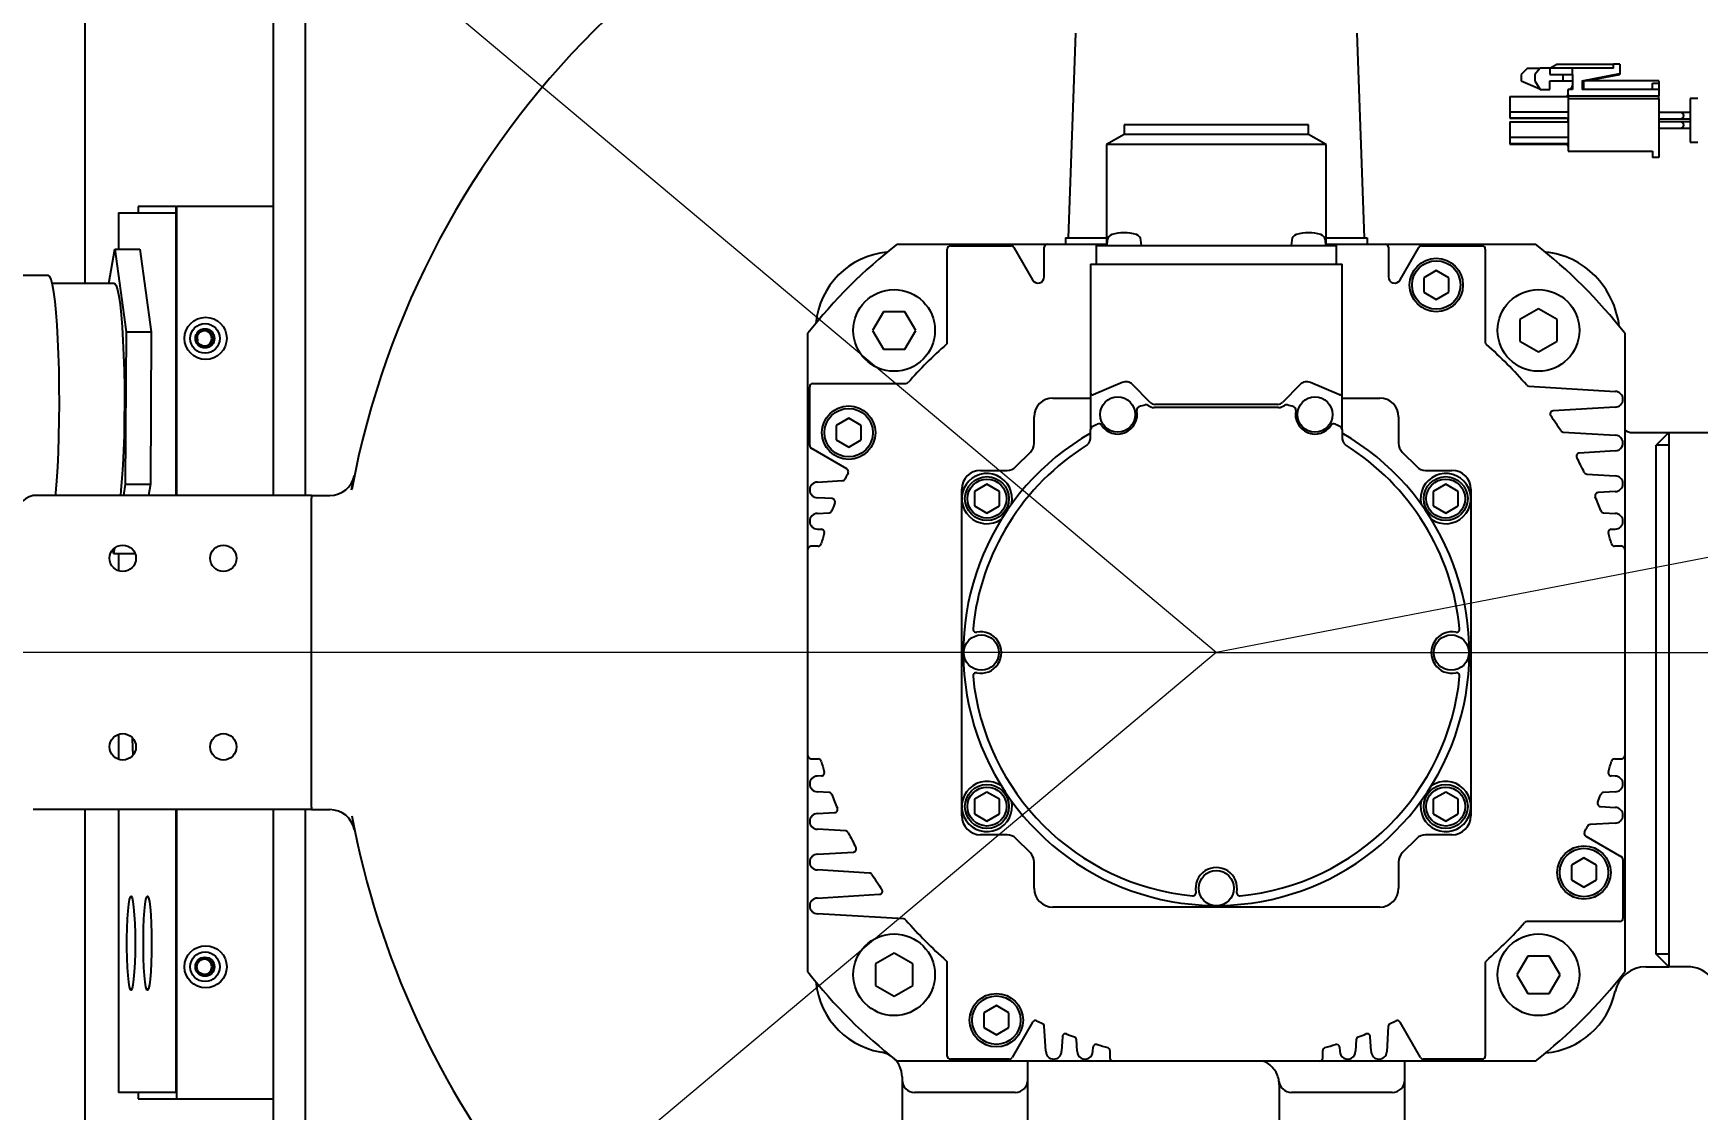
# Model space of a CAD drawing. Header units: millimetres. Extents: x 0 to 420, y 0 to 297.
# Drawn here: x 71.45 to 97.93, y 61.29 to 78.42 of the extents above; entities that cross this region are included whole.
import ezdxf

# ---------------------------------------------------------------- set-up
doc = ezdxf.new("R2010")
doc.units = ezdxf.units.MM
doc.linetypes.add('PHANTOM', pattern=[12.7, 6.35, -1.27, 1.27, -1.27, 1.27, -1.27])
doc.layers.get('0').update_dxf_attribs({"lineweight": 18})
for name, color, linetype, lineweight in [('双点划线层', 7, 'PHANTOM', 18), ('标注层', 7, 'Continuous', 15), ('细实线层', 7, 'Continuous', 18)]:
    doc.layers.add(name, color=color, linetype=linetype, lineweight=lineweight)
doc.styles.add('SLDTEXTSTYLE6', font='', dxfattribs={"width": 0.7})
doc.styles.get('SLDTEXTSTYLE6').set_extended_font_data('宋体')
doc.dimstyles.new('SLDDIMSTYLE0', dxfattribs={"dimtxt": 3, "dimasz": 3, "dimexe": 0, "dimexo": 0.0625, "dimgap": 0.75, "dimtad": 1, "dimdec": 4, "dimlfac": 10, "dimzin": 12, "dimdsep": 46, "dimtxsty": 'SLDTEXTSTYLE6', "dimcen": 0.09, "dimdle": 6, "dimazin": 3, "dimtfac": 1, "dimtdec": 3, "dimtofl": 0, "dimtmove": 0, "dimatfit": 3, "dimfxl": 1, "dimfrac": 2, "dimtolj": 1, "dimarcsym": 0})
doc.dimstyles.new('SLDDIMSTYLE8', dxfattribs={"dimtxt": 3, "dimasz": 3, "dimexe": 0, "dimexo": 0.0625, "dimgap": 0.75, "dimtad": 1, "dimdec": 1, "dimlfac": 10, "dimrnd": 1e-09, "dimzin": 12, "dimdsep": 46, "dimtxsty": 'SLDTEXTSTYLE6', "dimcen": 0, "dimdle": 6, "dimadec": 0, "dimazin": 3, "dimtfac": 1, "dimtdec": 3, "dimtofl": 0, "dimtmove": 0, "dimatfit": 3, "dimfxl": 1, "dimfrac": 2, "dimtolj": 1, "dimarcsym": 0})

# ---------------------------------------------------------------- blocks, each defined once
blk = doc.blocks.new('*X27')
at = {"layer": '标注层', "transparency": 16777216}
blk.add_hatch(color=256, dxfattribs=at).paths.add_polyline_path([(233.011, 96.215), (229.978, 96.097), (230.154, 95.191)], flags=0)
blk.add_line((233.011, 96.215), (90.275, 68.561), dxfattribs=at)
at = {"layer": '标注层', "transparency": 16777216, "insert": (154.888, 85.018), "char_height": 3, "width": 21.26774, "attachment_point": 1, "rotation": 10.9646, "style": 'SLDTEXTSTYLE6'}
blk.add_mtext('R1453.9', dxfattribs=at)
blk = doc.blocks.new('*X28')
at = {"layer": '标注层', "transparency": 16777216}
for points in [[(64.149, 90.483), (66.517, 92.383), (65.836, 93.007)], [(124.38, 68.561), (124.71, 71.578), (123.788, 71.538)]]:
    blk.add_hatch(color=256, dxfattribs=at).paths.add_polyline_path(points, flags=0)
blk.add_arc((90.275, 68.561), 34.105, 0, 140, dxfattribs=at)
at = {"layer": '标注层', "transparency": 16777216, "insert": (99.161, 105.736), "char_height": 3, "width": 12.0331, "attachment_point": 1, "rotation": 340, "style": 'SLDTEXTSTYLE6'}
blk.add_mtext('140%%D', dxfattribs=at)
blk = doc.blocks.new('*X29')
at = {"layer": '标注层', "transparency": 16777216}
for points in [[(124.38, 68.561), (123.788, 65.584), (124.71, 65.544)], [(64.149, 46.639), (65.836, 44.115), (66.517, 44.739)]]:
    blk.add_hatch(color=256, dxfattribs=at).paths.add_polyline_path(points, flags=0)
blk.add_arc((90.275, 68.561), 34.105, 220, 360, dxfattribs=at)
at = {"layer": '标注层', "transparency": 16777216, "insert": (96.516, 38.654), "char_height": 3, "width": 12.0331, "attachment_point": 1, "rotation": 20, "style": 'SLDTEXTSTYLE6'}
blk.add_mtext('140%%D', dxfattribs=at)
blk = doc.blocks.new('*X30')
at = {"layer": '标注层', "transparency": 16777216}
blk.add_hatch(color=0, dxfattribs=at).paths.add_polyline_path([(127.834, 97.02), (128.429, 96.217), (125.721, 94.832)], flags=0)
at = {"layer": '标注层', "color": 0, "lineweight": -2, "transparency": 16777216}
blk.add_line((145.51, 109.499), (128.132, 96.619), dxfattribs=at)
at = {"layer": '标注层', "color": 0, "transparency": 16777216, "insert": (139.631, 107.942), "char_height": 3, "width": 17.5776, "attachment_point": 5, "rotation": 36.5442, "style": 'SLDTEXTSTYLE6'}
blk.add_mtext('R441.2', dxfattribs=at)

msp = doc.modelspace()

# ---------------------------------------------------------------- linework, layer by layer
at = {"color": 161, "linetype": 'Continuous', "lineweight": 25, "true_color": 0x67adff}
for p, q in [((72.27515713, 74.43592361), (72.27515713, 83.56092422)), ((75.27515725, 71.06092366), (75.27515725, 80.56092336)), ((75.77515826, 80.56092336), (75.77515826, 71.06092366)), ((87.92515792, 75.16092359), (88.03883311, 78.41615825)), ((92.51148258, 78.41615825), (92.62515776, 75.16092359)), ((95.58015786, 77.86092385), (95.69315784, 77.92592346)), ((95.69315784, 77.92592346), (96.59515754, 77.92592346)), ((96.59515754, 77.86092385), (96.59515754, 77.92592346)), ((96.69515774, 77.92592346), (96.59515754, 77.92592346)), ((96.69515774, 77.92592346), (96.69515774, 77.7759239)), ((95.22515782, 77.86092385), (95.12515799, 77.76092365)), ((95.12515799, 77.76092365), (95.12515799, 77.66092344)), ((95.12515799, 77.66092344), (95.42196676, 77.53441482)), ((95.22515782, 77.86092385), (95.43015793, 77.86092385)), ((95.43015793, 77.86092385), (95.34515798, 77.76092365)), ((95.34515798, 77.76092365), (95.34515798, 77.66092344)), ((95.34515798, 77.66092344), (95.43015793, 77.52092331)), ((95.58015786, 77.86092385), (95.43015793, 77.86092385)), ((95.58015786, 77.86092385), (95.58015786, 77.76092365)), ((95.94515771, 77.86092385), (95.58015786, 77.86092385)), ((95.58015786, 77.76092365), (95.94515771, 77.76092365)), ((95.58015786, 77.52092331), (95.58015786, 77.66092344)), ((95.58015786, 77.66092344), (95.79515778, 77.66092344)), ((95.79515778, 77.66092344), (95.79515778, 77.76092365)), ((95.79515778, 77.66092344), (95.94515771, 77.66092344)), ((95.94515771, 77.76092365), (95.94515771, 77.86092385)), ((96.59515754, 77.86092385), (95.94515771, 77.86092385)), ((95.94515771, 77.76092365), (95.94515771, 77.52092331)), ((96.09515801, 77.66092344), (96.69515774, 77.7759239)), ((96.09515801, 77.66092344), (96.09515801, 77.52092331)), ((96.11515798, 77.66092344), (96.11515798, 77.52092331)), ((97.3151578, 77.66092344), (96.11515798, 77.66092344)), ((96.15215794, 77.66092344), (96.69515774, 77.76092365)), ((96.69515774, 77.7759239), (96.69515774, 77.76092365)), ((97.2151576, 77.52092331), (97.2151576, 77.62092351)), ((97.2151576, 77.62092351), (97.3151578, 77.62092351)), ((97.3151578, 77.66092344), (97.3151578, 77.62092351)), ((97.3151578, 77.62092351), (97.3151578, 77.52092331)), ((94.94515792, 77.41092368), (94.94515792, 77.16592326)), ((94.94515792, 77.41092368), (95.87515802, 77.41092368)), ((95.43015793, 77.52092331), (95.58015786, 77.52092331)), ((95.87375507, 77.44042351), (95.87375507, 77.41092368)), ((95.87515802, 77.44042351), (95.87375507, 77.44042351)), ((95.94515771, 77.52092331), (95.87515802, 77.52092331)), ((95.87515802, 77.42092385), (95.87515802, 77.52092331)), ((95.87515802, 77.42092385), (97.3151578, 77.42092385)), ((95.87515802, 77.42092385), (95.87515802, 77.37092375)), ((97.3151578, 77.37092375), (95.87515802, 77.37092375)), ((95.87515802, 77.37092375), (95.87515802, 76.54092385)), ((97.3151578, 77.52092331), (96.09515801, 77.52092331)), ((97.3151578, 77.52092331), (97.3151578, 77.42092385)), ((97.3151578, 77.37092375), (97.3151578, 77.42092385)), ((97.3151578, 77.37092375), (97.3151578, 76.44092365)), ((97.93487996, 77.38092392), (97.81515807, 77.38092392)), ((97.81515807, 77.38092392), (97.81515807, 76.68092399)), ((94.94515792, 77.16592326), (95.87515802, 77.16592326)), ((94.94515792, 77.16592326), (94.94515792, 77.0659238)), ((97.6141578, 77.15592383), (97.3151578, 77.15592383)), ((97.66515777, 77.15592383), (97.6141578, 77.15592383)), ((97.71515787, 77.15592383), (97.66515777, 77.15592383)), ((97.81515807, 77.15592383), (97.71515787, 77.15592383)), ((88.80715784, 76.80392339), (88.52515783, 76.64692327)), ((88.80715784, 76.96092351), (88.80715784, 76.80392339)), ((91.74315784, 76.96092351), (88.80715784, 76.96092351)), ((91.74315784, 76.80392339), (88.80715784, 76.80392339)), ((91.74315784, 76.80392339), (91.74315784, 76.96092351)), ((92.02515785, 76.64692327), (91.74315784, 76.80392339)), ((94.94515792, 77.0659238), (95.87515802, 77.0659238)), ((94.94515792, 77.0659238), (94.94515792, 77.06542387)), ((95.83515771, 77.06542387), (94.94515792, 77.06542387)), ((94.94515792, 77.00892388), (95.87515802, 77.00892388)), ((94.94515792, 77.00892388), (94.94515792, 76.76392346)), ((95.84515788, 77.06542387), (95.83515771, 77.06542387)), ((95.87375507, 77.0659238), (95.87375507, 77.04448997)), ((95.87375507, 77.01735719), (95.87375507, 77.00892388)), ((97.3151578, 77.05592363), (97.6141578, 77.05592363)), ((97.6141578, 77.00592353), (97.3151578, 77.00592353)), ((97.3151578, 76.90592333), (97.6141578, 76.90592333)), ((97.6141578, 77.05592363), (97.66515777, 77.05592363)), ((97.66515777, 77.00592353), (97.6141578, 77.00592353)), ((97.6141578, 76.90592333), (97.66515777, 76.90592333)), ((97.66515777, 77.05592363), (97.71515787, 77.05592363)), ((97.71515787, 77.00592353), (97.66515777, 77.00592353)), ((97.66515777, 76.90592333), (97.71515787, 76.90592333)), ((97.71515787, 77.05592363), (97.81515807, 77.05592363)), ((97.81515807, 77.00592353), (97.71515787, 77.00592353)), ((97.71515787, 76.90592333), (97.81515807, 76.90592333)), ((88.52515783, 76.64692327), (88.52515783, 75.03992393)), ((92.02515785, 76.64692327), (88.52515783, 76.64692327)), ((92.02515785, 75.03992393), (92.02515785, 76.64692327)), ((94.94515792, 76.76392346), (95.87515802, 76.76392346)), ((94.94515792, 76.76392346), (94.94515792, 76.66392325)), ((94.94515792, 76.66392325), (95.87515802, 76.66392325)), ((94.94515792, 76.66392325), (94.94515792, 76.65092348)), ((94.94515792, 76.65092348), (95.83515771, 76.65092348)), ((95.87375507, 76.66392325), (95.87375507, 76.62142365)), ((95.87375507, 76.62142365), (95.87515802, 76.62142365)), ((95.87515802, 76.54092385), (97.2151576, 76.54092385)), ((97.2151576, 76.54092385), (97.2151576, 76.44092365)), ((97.81515807, 76.68092399), (97.93487996, 76.68092399)), ((97.3151578, 76.44092365), (97.2151576, 76.44092365)), ((72.80488, 75.56092366), (72.80488, 74.98263194)), ((72.80488, 75.56092366), (72.8056787, 75.56092366)), ((72.8056787, 75.56092366), (73.46725896, 75.56092366)), ((73.11796978, 75.66092386), (73.11796978, 75.56092366)), ((73.7181215, 75.66092386), (73.11796978, 75.66092386)), ((73.46725896, 75.56092366), (73.69535998, 75.56092366)), ((73.69535998, 75.56092366), (73.7181215, 75.56092366)), ((73.7181215, 75.66092386), (73.7181215, 71.06092366)), ((73.7181215, 75.66092386), (73.7271218, 75.66092386)), ((73.7181215, 75.66092386), (73.7181215, 75.56092366)), ((73.7271218, 75.66092386), (73.7271218, 71.06092366)), ((75.27515725, 75.66092386), (73.7271218, 75.66092386)), ((72.65555993, 74.43592361), (72.74878159, 74.98263194)), ((72.74878159, 74.98263194), (72.92617396, 73.66455085)), ((72.74878159, 74.98263194), (73.14725951, 74.98263194)), ((73.14725951, 74.98263194), (73.32465187, 73.66455085)), ((85.19455739, 75.06092339), (87.58755777, 75.06092339)), ((85.99495799, 73.50172362), (85.99495799, 74.98132362)), ((86.04465783, 75.03102346), (87.011358, 75.03102346)), ((87.05442496, 75.00620483), (87.35208012, 74.49073642)), ((87.53775791, 74.5405238), (87.53775791, 75.01112371)), ((87.58755777, 75.06092339), (88.52515783, 75.06092339)), ((87.87515782, 75.16092359), (88.52515783, 75.16092359)), ((87.87515782, 75.16092359), (87.87515782, 75.06092339)), ((88.37015782, 75.03992393), (92.18015787, 75.03992393)), ((88.37015782, 74.73992369), (88.37015782, 75.03992393)), ((88.53957024, 75.1246482), (88.53215784, 75.03992393)), ((89.08215784, 75.03992393), (89.07474535, 75.1246482)), ((91.47557034, 75.1246482), (91.46815785, 75.03992393)), ((92.01815784, 75.03992393), (92.01074545, 75.1246482)), ((92.02515785, 75.16092359), (92.67515786, 75.16092359)), ((92.02515785, 75.06092339), (92.96275791, 75.06092339)), ((92.18015787, 75.03992393), (92.18015787, 74.73992369)), ((92.67515786, 75.16092359), (92.67515786, 75.06092339)), ((92.96275791, 75.06092339), (95.3557583, 75.06092339)), ((93.01255778, 75.01112371), (93.01255778, 74.5405238)), ((93.19823556, 74.49073642), (93.49589072, 75.00620483)), ((93.53895769, 75.03102346), (94.50565785, 75.03102346)), ((94.5553577, 74.98132362), (94.5553577, 73.50172362)), ((88.27515789, 74.73992369), (88.27515789, 72.6909235)), ((88.27515789, 74.73992369), (92.2751578, 74.73992369)), ((92.2751578, 72.6909235), (92.2751578, 74.73992369)), ((71.69198677, 74.56092349), (70.69579199, 74.56092349)), ((72.73799017, 74.43592361), (71.75264344, 74.43592361)), ((93.77515786, 74.64186362), (93.57515782, 74.52639378)), ((93.57515782, 74.52639378), (93.57515782, 74.29545372)), ((93.97515789, 74.52639378), (93.77515786, 74.64186362)), ((93.97515789, 74.29545372), (93.97515789, 74.52639378)), ((93.57515782, 74.29545372), (93.77515786, 74.1799835)), ((93.77515786, 74.1799835), (93.97515789, 74.29545372)), ((84.9771338, 73.98449442), (84.80563373, 73.68744797)), ((85.32013357, 73.98449442), (84.9771338, 73.98449442)), ((85.49163364, 73.68744797), (85.32013357, 73.98449442)), ((95.40168219, 74.03044774), (95.10463536, 73.85894767)), ((95.69872864, 73.85894767), (95.40168219, 74.03044774)), ((72.92617396, 73.66455085), (72.91538403, 71.24284281)), ((72.92617396, 73.66455085), (73.32465187, 73.66455085)), ((73.32465187, 73.66455085), (73.31386194, 71.24284281)), ((83.77515808, 70.20332365), (83.77515808, 73.64152408)), ((84.80563373, 73.68744797), (84.9771338, 73.39040115)), ((85.32013357, 73.39040115), (85.49163364, 73.68744797)), ((95.10463536, 73.85894767), (95.10463536, 73.5159479)), ((95.69872864, 73.5159479), (95.69872864, 73.85894767)), ((96.7751576, 73.64152408), (96.7751576, 70.20332365)), ((74.05942068, 73.59083219), (74.06377033, 73.51693026)), ((84.9771338, 73.39040115), (85.32013357, 73.39040115)), ((95.10463536, 73.5159479), (95.40168219, 73.34444783)), ((95.40168219, 73.34444783), (95.69872864, 73.5159479)), ((83.85475785, 72.84117377), (85.33435598, 72.84112348)), ((88.77640231, 72.85893745), (88.31690889, 72.66332096)), ((92.23340679, 72.66332096), (91.77391338, 72.85893745)), ((83.80500809, 71.85462377), (83.80500809, 72.79142364)), ((87.67515779, 72.61092364), (88.27515789, 72.61092364)), ((88.27515789, 72.6909235), (88.27515789, 72.11057133)), ((89.22400693, 72.5406561), (88.94188427, 72.82632514)), ((91.60843142, 72.82632514), (91.32630876, 72.5406561)), ((92.2751578, 72.11057133), (92.2751578, 72.6909235)), ((92.2751578, 72.61092364), (92.8751579, 72.61092364)), ((95.24821624, 72.8007201), (96.62085757, 72.71672375)), ((87.37515793, 71.89092374), (87.37515793, 72.31092378)), ((91.26515784, 72.46092371), (89.28515785, 72.46092371)), ((91.25515785, 72.51092381), (89.29515783, 72.51092381)), ((93.17515776, 72.31092378), (93.17515776, 71.89092374)), ((96.62085757, 72.46792353), (95.63351743, 72.40752726)), ((84.42515791, 72.2918637), (84.22515788, 72.17639386)), ((84.22515788, 72.17639386), (84.22515788, 71.94545343)), ((84.62515794, 72.17639386), (84.42515791, 72.2918637)), ((84.62515794, 71.94545343), (84.62515794, 72.17639386)), ((88.27515789, 72.00092374), (88.27515789, 72.11057133)), ((92.2751578, 72.11057133), (92.2751578, 72.00092374)), ((95.79411581, 72.07051999), (96.62085757, 72.01993874)), ((96.89777404, 72.06092364), (97.47515753, 72.06092364)), ((97.47515753, 72.06092364), (97.27515787, 71.86092361)), ((97.47515753, 72.06092364), (97.47515753, 71.86092361)), ((97.47515753, 72.06092364), (100.19231499, 72.06092364)), ((84.39566404, 71.48483413), (83.82985205, 71.81151322)), ((84.22515788, 71.94545343), (84.42515791, 71.82998358)), ((84.42515791, 71.82998358), (84.62515794, 71.94545343)), ((97.27515787, 63.76092359), (97.27515787, 71.86092361)), ((97.47515753, 71.86092361), (97.27515787, 71.86092361)), ((97.47515753, 71.86092361), (97.47515753, 63.76092359)), ((87.08657906, 71.51950224), (87.31657923, 71.74950241)), ((93.23373646, 71.74950241), (93.46373663, 71.51950224)), ((96.62085757, 71.77110872), (96.05061733, 71.73622101)), ((72.91538403, 71.24284281), (72.88436428, 71.06092366)), ((72.91538403, 71.24284281), (73.31386194, 71.24284281)), ((73.31386194, 71.24284281), (73.28284219, 71.06092366)), ((83.92945811, 71.27342354), (84.32879471, 71.29782586)), ((86.52515769, 71.46092354), (86.94515772, 71.46092354)), ((93.60515796, 71.46092354), (94.02515799, 71.46092354)), ((96.17242091, 71.40032592), (96.62085757, 71.37292362)), ((71.81657985, 71.06092366), (71.45089344, 71.06092366)), ((71.95800081, 71.06092366), (71.81657985, 71.06092366)), ((75.67515806, 71.06092366), (71.95800081, 71.06092366)), ((75.87515846, 71.06092366), (75.67515806, 71.06092366)), ((75.87515846, 71.06092366), (75.87515846, 71.01918123)), ((75.87515846, 71.06092366), (76.170194, 71.06092366)), ((75.87515846, 70.56092358), (75.87515846, 71.01918123)), ((84.16250781, 71.01032062), (83.92945811, 71.02462369)), ((86.22515783, 71.01092356), (86.22515783, 71.16092368)), ((86.22515783, 66.11092369), (86.22515783, 71.01092356)), ((86.6251579, 71.24186381), (86.42515786, 71.12639359)), ((86.42515786, 71.12639359), (86.42515786, 70.89545353)), ((86.82515793, 71.12639359), (86.6251579, 71.24186381)), ((86.82515793, 70.89545353), (86.82515793, 71.12639359)), ((93.92515779, 71.24186381), (93.72515776, 71.12639359)), ((93.72515776, 71.12639359), (93.72515776, 70.89545353)), ((94.12515782, 71.12639359), (93.92515779, 71.24186381)), ((94.12515782, 70.89545353), (94.12515782, 71.12639359)), ((94.32515785, 71.16092368), (94.32515785, 71.01092356)), ((94.32515785, 71.01092356), (94.32515785, 66.11092369)), ((96.62085757, 71.12412359), (96.34831235, 71.10742088)), ((83.92945811, 70.77572363), (84.11528044, 70.78702505)), ((86.42515786, 70.89545353), (86.6251579, 70.7799835)), ((86.6251579, 70.7799835), (86.82515793, 70.89545353)), ((93.72515776, 70.89545353), (93.92515779, 70.7799835)), ((93.92515779, 70.7799835), (94.12515782, 70.89545353)), ((96.43451669, 70.78712619), (96.62085757, 70.77572363)), ((75.87515846, 66.56092367), (75.87515846, 70.56092358)), ((83.92945811, 70.52687368), (83.99306074, 70.52302509)), ((96.5572773, 70.52292488), (96.62085757, 70.52687368)), ((72.72720024, 70.13921551), (72.71886006, 70.20117751)), ((72.74146363, 70.22286746), (72.72720024, 70.13921551)), ((83.77515808, 66.9185236), (83.77515808, 70.20332365)), ((83.94065783, 70.25312371), (83.82495776, 70.25312371)), ((96.72535792, 70.25312371), (96.60965786, 70.25312371)), ((96.7751576, 70.20332365), (96.7751576, 66.9185236)), ((72.72720024, 70.13921551), (73.07001785, 70.13921551)), ((72.80488, 70.13921551), (72.80488, 69.86303245)), ((72.80488, 67.25881481), (72.80488, 66.86303242)), ((83.77515808, 63.48032317), (83.77515808, 66.9185236)), ((83.82495776, 66.86872355), (83.94065783, 66.86872355)), ((96.60965786, 66.86872355), (96.72535792, 66.86872355)), ((96.7751576, 66.9185236), (96.7751576, 63.48032317)), ((75.87515846, 66.10266603), (75.87515846, 66.56092367)), ((83.99303839, 66.59892238), (83.92945811, 66.59497357)), ((96.62085757, 66.59497357), (96.55731604, 66.59892014)), ((84.115799, 66.33472106), (83.92945811, 66.34612362)), ((86.6251579, 66.34186375), (86.42515786, 66.22639372)), ((86.42515786, 66.22639372), (86.42515786, 65.99545366)), ((86.82515793, 66.22639372), (86.6251579, 66.34186375)), ((86.82515793, 65.99545366), (86.82515793, 66.22639372)), ((93.92515779, 66.34186375), (93.72515776, 66.22639372)), ((93.72515776, 66.22639372), (93.72515776, 65.99545366)), ((94.12515782, 66.22639372), (93.92515779, 66.34186375)), ((94.12515782, 65.99545366), (94.12515782, 66.22639372)), ((96.62085757, 66.34612362), (96.43503525, 66.33482221)), ((71.81657985, 66.06092359), (71.45089344, 66.06092359)), ((71.95800081, 66.06092359), (71.81657985, 66.06092359)), ((75.67515806, 66.06092359), (71.95800081, 66.06092359)), ((72.27515713, 53.56092303), (72.27515713, 66.06092359)), ((72.80488, 66.06092359), (72.80488, 61.5609236)), ((73.7181215, 66.06092359), (73.7181215, 61.5609236)), ((73.7271218, 66.06092359), (73.7271218, 61.46092339)), ((75.27515725, 56.5609239), (75.27515725, 66.06092359)), ((75.87515846, 66.06092359), (75.67515806, 66.06092359)), ((75.77515826, 66.06092359), (75.77515826, 56.5609239)), ((75.87515846, 66.10266603), (75.87515846, 66.06092359)), ((75.87515846, 66.06092359), (76.170194, 66.06092359)), ((83.92945811, 65.99772367), (84.20200333, 66.01442638)), ((86.22515783, 65.96092357), (86.22515783, 66.11092369)), ((86.42515786, 65.99545366), (86.6251579, 65.87998345)), ((86.6251579, 65.87998345), (86.82515793, 65.99545366)), ((93.72515776, 65.99545366), (93.92515779, 65.87998345)), ((93.92515779, 65.87998345), (94.12515782, 65.99545366)), ((94.32515785, 66.11092369), (94.32515785, 65.96092357)), ((96.38782911, 66.11152533), (96.62085757, 66.09727367)), ((84.37789478, 65.72152133), (83.92945811, 65.74892364)), ((96.62085757, 65.84842372), (96.22152098, 65.82402139)), ((86.94515772, 65.66092371), (86.52515769, 65.66092371)), ((87.31657923, 65.37234484), (87.08657906, 65.60234501)), ((93.46373663, 65.60234501), (93.23373646, 65.37234484)), ((94.02515799, 65.66092371), (93.60515796, 65.66092371)), ((96.15465165, 65.63701312), (96.72046364, 65.31033403)), ((83.92945811, 65.35072363), (84.49969948, 65.38562625)), ((87.37515793, 64.81092348), (87.37515793, 65.23092351)), ((93.17515776, 65.23092351), (93.17515776, 64.81092348)), ((96.12515778, 65.29186367), (95.92515774, 65.17639383)), ((95.92515774, 65.17639383), (95.92515774, 64.9454534)), ((96.32515781, 65.17639383), (96.12515778, 65.29186367)), ((96.32515781, 64.9454534), (96.32515781, 65.17639383)), ((96.7453076, 65.26719852), (96.74525768, 64.33042101)), ((84.75619987, 65.05132726), (83.92945811, 65.10192378)), ((95.92515774, 64.9454534), (96.12515778, 64.82998355)), ((96.12515778, 64.82998355), (96.32515781, 64.9454534)), ((83.92945811, 64.65392373), (84.91679825, 64.71432)), ((85.30209944, 64.32112715), (83.92945811, 64.40512351)), ((92.8751579, 64.51092362), (87.67515779, 64.51092362)), ((96.69555784, 64.28072377), (95.21595784, 64.28072377)), ((85.1486335, 63.77739943), (84.85158705, 63.60589936)), ((84.85158705, 63.60589936), (84.85158705, 63.26289958)), ((85.44568032, 63.60589936), (85.1486335, 63.77739943)), ((85.44568032, 63.26289958), (85.44568032, 63.60589936)), ((85.9949077, 62.14052363), (85.99495799, 63.62012177)), ((94.5553577, 63.62012363), (94.55540799, 62.14052363)), ((95.23018211, 63.73144611), (95.05868204, 63.43439928)), ((95.57318189, 63.73144611), (95.23018211, 63.73144611)), ((95.74468196, 63.43439928), (95.57318189, 63.73144611)), ((97.47515753, 63.76092359), (97.27515787, 63.76092359)), ((97.47515753, 63.56092355), (97.27515787, 63.76092359)), ((97.47515753, 63.76092359), (97.47515753, 63.56092355)), ((95.05868204, 63.43439928), (95.23018211, 63.13735283)), ((95.57318189, 63.13735283), (95.74468196, 63.43439928)), ((97.11136505, 63.56092355), (97.47515753, 63.56092355)), ((97.77515814, 63.56092355), (97.47515753, 63.56092355)), ((84.85158705, 63.26289958), (85.1486335, 63.09139951)), ((85.1486335, 63.09139951), (85.44568032, 63.26289958)), ((95.23018211, 63.13735283), (95.57318189, 63.13735283)), ((86.77515783, 62.94186375), (86.57515779, 62.82639354)), ((86.57515779, 62.82639354), (86.57515779, 62.59545348)), ((86.97515786, 62.82639354), (86.77515783, 62.94186375)), ((86.97515786, 62.59545348), (86.97515786, 62.82639354)), ((86.57515779, 62.59545348), (86.77515783, 62.47998363)), ((86.77515783, 62.47998363), (86.97515786, 62.59545348)), ((87.35124734, 62.68142982), (87.02456825, 62.11561783)), ((87.56265793, 62.2152239), (87.53825561, 62.61456049)), ((93.01204797, 62.61451951), (92.9875324, 62.20773383)), ((93.52574744, 62.11561783), (93.19906835, 62.68142982)), ((87.82575954, 62.44825236), (87.81150788, 62.2152239)), ((88.06033288, 62.2152239), (88.04905679, 62.40103952)), ((88.30923293, 62.2152239), (88.31315436, 62.27876543)), ((92.23716021, 62.2787848), (92.24108275, 62.2152239)), ((92.50125926, 62.40104622), (92.48998281, 62.2152239)), ((92.73875788, 62.2152239), (92.72455614, 62.44825236)), ((88.63275782, 62.06092387), (85.19455739, 62.06092387)), ((86.9814577, 62.09077387), (86.04465783, 62.09077387)), ((87.27515791, 61.76092326), (87.27515791, 62.06092387)), ((88.58295776, 62.22642361), (88.58295776, 62.11072355)), ((91.91755787, 62.06092387), (88.63275782, 62.06092387)), ((95.3557583, 62.06092387), (91.91755787, 62.06092387)), ((91.96735792, 62.11072355), (91.96735792, 62.22642361)), ((93.27515778, 61.76092326), (93.27515778, 62.06092387)), ((94.50565785, 62.09077387), (93.56885799, 62.09077387)), ((85.27515777, 61.80722042), (85.27515777, 61.76092326)), ((85.27515777, 61.76092326), (85.27515777, 60.56092381)), ((87.27515791, 61.06092333), (87.27515791, 61.76092326)), ((93.27515778, 60.56092381), (93.27515778, 61.76092326)), ((72.80488, 61.5609236), (72.8056787, 61.5609236)), ((73.46725896, 61.5609236), (72.8056787, 61.5609236)), ((73.11796978, 61.5609236), (73.11796978, 61.46092339)), ((73.11796978, 61.46092339), (73.7181215, 61.46092339)), ((73.69535998, 61.5609236), (73.46725896, 61.5609236)), ((73.7181215, 61.5609236), (73.69535998, 61.5609236)), ((73.7181215, 61.46092339), (73.7271218, 61.46092339)), ((73.7271218, 61.46092339), (75.27515725, 61.46092339)), ((87.07515769, 61.5609236), (85.4751578, 61.5609236)), ((91.27515782, 61.68706044), (91.27515782, 61.06092333)), ((93.07515793, 61.5609236), (91.470594, 61.5609236))]:
    msp.add_line(p, q, dxfattribs=at)
for points in [[(96.09515801, 77.63155623), (96.10266038, 77.64042093), (96.11515798, 77.65034585)], [(96.11515798, 77.53150164), (96.10266038, 77.54142582), (96.09515801, 77.55029126)], [(71.80728302, 71.06092366), (71.81093529, 71.09894565), (71.82685718, 71.29389736), (71.84037254, 71.51145916), (71.85123995, 71.74774855), (71.85926423, 71.99854924), (71.86430529, 72.2593855), (71.86627075, 72.52560257), (71.86512634, 72.79244996), (71.86089143, 73.055166), (71.85364351, 73.30906204), (71.84350923, 73.54960776), (71.83067188, 73.77251013), (71.81536094, 73.97379204), (71.79784611, 74.14986081), (71.77844331, 74.29757527), (71.75749824, 74.41429905), (71.73538342, 74.49794932), (71.71249375, 74.54703338), (71.69198677, 74.56092349)], [(72.73799017, 74.43592361), (72.74633482, 74.43347796), (72.76896671, 74.40192997), (72.79099658, 74.33454915), (72.81199381, 74.23264681), (72.83155158, 74.09820593), (72.84928844, 73.93384389), (72.86485866, 73.74275959), (72.87795827, 73.528672), (72.88833544, 73.29574823), (72.89578602, 73.04852231), (72.90016398, 72.79180548), (72.90138588, 72.53059483), (72.89942786, 72.26997464), (72.89432869, 72.01501726), (72.8861852, 71.77068553), (72.87515685, 71.54173478), (72.86145971, 71.33262138), (72.845359, 71.14741559), (72.8360413, 71.06092366)], [(73.04223165, 66.93369857), (73.03719506, 67.04604709), (73.032154, 67.20039508)], [(73.07110116, 63.93592357), (73.06957379, 63.77469561), (73.06506023, 63.6210069), (73.05777356, 63.48204314), (73.04805205, 63.36430199), (73.03635314, 63.27328942), (73.02322224, 63.21326121), (73.00927326, 63.18702362), (72.99516037, 63.19580375), (72.98154071, 63.23919109), (72.96905205, 63.31515684), (72.95827851, 63.42014893), (72.94972524, 63.54925818), (72.94379011, 63.69644738), (72.94075176, 63.85483443), (72.94075176, 64.01701271), (72.94379011, 64.17539976), (72.94972524, 64.32258896), (72.95827851, 64.45169821), (72.96905205, 64.5566903), (72.98154071, 64.63265604), (72.99516037, 64.67604338), (73.00927326, 64.68482352), (73.02322224, 64.6585863), (73.03635314, 64.59855772), (73.04805205, 64.50754515), (73.05777356, 64.38980437), (73.06506023, 64.25084061), (73.06957379, 64.09715152), (73.07110116, 63.93592357)], [(73.33256886, 63.93592357), (73.33104149, 63.77469561), (73.32652793, 63.6210069), (73.31923977, 63.48204314), (73.30951974, 63.36430199), (73.29782084, 63.27328942), (73.28468994, 63.21326121), (73.27074096, 63.18702362), (73.25662658, 63.19580375), (73.24300692, 63.23919109), (73.23051975, 63.31515684), (73.21974621, 63.42014893), (73.21119294, 63.54925818), (73.20525781, 63.69644738), (73.20221797, 63.85483443), (73.20221797, 64.01701271), (73.20525781, 64.17539976), (73.21119294, 64.32258896), (73.21974621, 64.45169821), (73.23051975, 64.5566903), (73.24300692, 64.63265604), (73.25662658, 64.67604338), (73.27074096, 64.68482352), (73.28468994, 64.6585863), (73.29782084, 64.59855772), (73.30951974, 64.50754515), (73.31923977, 64.38980437), (73.32652793, 64.25084061), (73.33104149, 64.09715152), (73.33256886, 63.93592357)]]:
    msp.add_lwpolyline(points, dxfattribs=at)
for centre, radius in [((93.77515784, 74.41092363), 0.425), ((93.77515784, 74.41092363), 0.385), ((85.14863368, 73.68744779), 0.65), ((95.40168201, 73.68744779), 0.65), ((74.19272691, 73.56063631), 0.33558961), ((74.18338845, 73.56068058), 0.23565806), ((74.18237519, 73.56107999), 0.15227895), ((74.17997171, 73.56079636), 0.124819), ((88.70615577, 72.34882971), 0.28), ((91.84415992, 72.34882971), 0.28), ((84.42515784, 72.06092363), 0.425), ((84.42515784, 72.06092363), 0.385), ((86.62515784, 71.01092363), 0.35), ((86.62515784, 71.01092363), 0.31), ((93.92515784, 71.01092363), 0.35), ((93.92515784, 71.01092363), 0.31), ((72.87515784, 70.06092363), 0.21), ((74.47515784, 70.06092363), 0.21), ((86.53515784, 68.56092363), 0.28), ((94.01515784, 68.56092363), 0.28), ((72.87515784, 67.06092363), 0.21), ((74.47515784, 67.06092363), 0.21), ((86.62515784, 66.11092363), 0.35), ((86.62515784, 66.11092363), 0.31), ((93.92515784, 66.11092363), 0.35), ((93.92515784, 66.11092363), 0.31), ((96.12515784, 65.06092363), 0.425), ((96.12515784, 65.06092363), 0.385), ((90.27515784, 64.81092363), 0.28), ((74.19272712, 63.56063657), 0.33558983), ((85.14863368, 63.43439946), 0.65), ((95.40168201, 63.43439946), 0.65), ((74.18338839, 63.56068042), 0.23565801), ((74.18237519, 63.56107984), 0.15227895), ((74.17997176, 63.5607962), 0.12481895), ((86.77515784, 62.71092363), 0.425), ((86.77515784, 62.71092363), 0.385)]:
    msp.add_circle(centre, radius, dxfattribs=at)
for centre, radius, start, end in [((90.27515784, 68.56092363), 14, 100.688747795, 169.311252205), ((90.27515784, 68.56092363), 14, 39.050122536, 79.311252205), ((95.83515784, 77.45092363), 0.04, 270, 344.781544842), ((95.87515784, 77.59092363), 0.07, 270, 0), ((97.66515784, 77.10592363), 0.05, 270, 90), ((95.84515784, 77.03542363), 0.03, 0, 17.590146027), ((95.84515784, 77.02642363), 0.03, 342.409853973, 360), ((97.66515784, 76.95592363), 0.05, 270, 90), ((95.83515784, 76.61092363), 0.04, 15.218455158, 90), ((88.80715784, 74.53992363), 0.7, 73.742972103, 106.257027897), ((91.74315784, 74.53992363), 0.7, 73.742972103, 106.257027897), ((90.27515784, 68.56092363), 8.25, 128.012279544, 141.987720456), ((86.04465784, 74.98132363), 0.0497, 90, 180), ((87.01140155, 74.98132365), 0.0497, 30.041338077, 90.050384756), ((87.58755784, 75.01112363), 0.0498, 90, 180), ((88.63918978, 75.11593294), 0.1, 106.257027897, 175.000000001), ((88.97512591, 75.11593294), 0.1, 4.999999999, 73.742972103), ((91.57518978, 75.11593294), 0.1, 106.257027897, 175.000000001), ((91.91112591, 75.11593294), 0.1, 4.999999999, 73.742972103), ((92.96275784, 75.01112363), 0.0498, 0, 90), ((93.53891414, 74.98132365), 0.0497, 89.949615244, 149.958661923), ((94.50565784, 74.98132363), 0.0497, 0, 90), ((90.27515784, 68.56092363), 8.25, 38.012279544, 51.987720456), ((85.14863368, 73.68744779), 1.25, 95.261083876, 174.738916124), ((95.40168201, 73.68744779), 1.25, 44.018225547, 84.738916124), ((87.43825786, 74.54047222), 0.0995, 209.990514516, 0.029604693), ((93.11205783, 74.54047222), 0.0995, 179.970395307, 330.009485484), ((95.28367584, 73.573418), 1.41409829, 7.304240954, 44.018225547), ((74.16449218, 73.56116665), 0.12477318, 359.88843842, 86.303998608), ((74.16449201, 73.56068054), 0.12477335, 273.696073921, 0.111659761), ((90.27517277, 68.5609087), 6.5199, 131.230410297, 138.769589698), ((85.94515785, 73.50175164), 0.0498, 311.230041434, 359.967770601), ((94.60515783, 73.50175164), 0.0498, 180.0322294, 228.770324636), ((90.27534353, 68.5607329), 6.5199, 40.764333491, 48.771930961), ((83.85480782, 72.79137365), 0.0498, 90.057497043, 179.942502957), ((85.33432983, 72.89092362), 0.0498, 270.030292224, 318.769957816), ((88.83515784, 72.72092363), 0.15, 44.642128451, 113.060525127), ((91.71515784, 72.72092363), 0.15, 66.939474873, 135.357871549), ((87.67515784, 72.31092363), 0.3, 90, 180), ((88.30515784, 72.69092363), 0.03, 180, 293.060525127), ((92.24515784, 72.69092363), 0.03, 246.939474873, 0), ((92.87515784, 72.31092363), 0.3, 0, 90), ((95.25123224, 72.85042864), 0.0498, 220.787204479, 266.528000152), ((96.62085784, 72.59232363), 0.1244, 269.999998811, 89.999998811), ((88.70615577, 72.34882971), 0.31, 212.98303831, 12.016961276), ((89.05826673, 72.42378216), 0.05, 107.485650805, 192.016961276), ((90.27515784, 68.56092363), 4.1, 105.975204742, 107.485650805), ((89.16051143, 72.45451623), 0.05, 51.447458541, 105.975204742), ((89.28515784, 72.61092363), 0.15, 231.447458541, 270), ((89.29515784, 72.61092363), 0.1, 224.642128451, 270), ((91.25515784, 72.61092363), 0.1, 270, 315.357871549), ((91.26515784, 72.61092363), 0.15, 270, 308.552543166), ((91.38980425, 72.45451623), 0.05, 74.024788428, 128.552536336), ((90.27515784, 68.56092363), 4.1, 72.514349195, 74.024795175), ((91.49204895, 72.42378216), 0.05, 347.983038724, 72.514349195), ((91.84415992, 72.34882971), 0.31, 167.983038724, 327.016959718), ((95.63655565, 72.35782004), 0.0498, 93.497694052, 215.281936798), ((90.27518164, 68.56089671), 6.5199, 32.804866457, 35.306298324), ((90.27515784, 68.56092363), 4.025, 119.794747634, 269.223111171), ((88.32515784, 72.1105715), 0.05, 118.782204681, 180), ((90.27515784, 68.56092363), 4.1, 117.514349195, 118.782204681), ((88.40417634, 72.15284904), 0.05, 32.983041285, 117.514349195), ((90.27515784, 68.56092363), 4.025, 270.776888829, 60.205252366), ((92.14613935, 72.15284904), 0.05, 62.485638975, 147.016970936), ((90.27515784, 68.56092363), 4.1, 61.217795319, 62.485650661), ((92.22515784, 72.1105715), 0.05, 0, 61.217795319), ((95.79714881, 72.12022763), 0.0498, 212.806882733, 266.508527391), ((96.89777413, 72.26092363), 0.2, 232.187353318, 270), ((83.85480784, 71.85460875), 0.0498, 179.982878942, 239.925474146), ((90.27515784, 68.56092363), 3.89, 121.864089551, 174.423512403), ((87.17515784, 71.89092363), 0.2, 315, 360), ((88.07515784, 72.00092363), 0.2, 317.073309028, 360), ((92.47515784, 72.00092363), 0.2, 180, 222.926690972), ((90.27515784, 68.56092363), 3.89, 5.576487628, 58.135910449), ((93.37515784, 71.89092363), 0.2, 180, 225), ((96.62087284, 71.89552363), 0.124415, 269.993092594, 90.006907406), ((86.94515784, 71.66092363), 0.2, 270, 315), ((93.60515784, 71.66092363), 0.2, 225, 270), ((96.05368465, 71.6865157), 0.0498, 93.531232551, 208.394944851), ((90.27514081, 68.56091348), 6.5199, 26.088738199, 28.408968712), ((76.17019418, 71.46092363), 0.4, 270, 348.381810769), ((83.92945784, 71.14902363), 0.1244, 90.000001189, 270.000001189), ((84.32574264, 71.34753227), 0.0498, 273.513674147, 334.8770828), ((90.27562863, 68.56188788), 6.5199, 154.000882683, 154.911999586), ((84.37075784, 71.44170959), 0.0498, 0.016146676, 59.991926664), ((84.37075784, 71.44172447), 0.0498, 334.051253773, 359.999026855), ((86.52515784, 71.16092363), 0.3, 90, 180), ((86.62515784, 71.01092363), 0.4, 347.077132194, 305.181246385), ((93.92515784, 71.01092363), 0.4, 234.818753615, 192.922867806), ((94.02515784, 71.16092363), 0.3, 360, 90), ((96.17547569, 71.4500321), 0.0498, 206.101479512, 266.483323004), ((96.62085784, 71.24852363), 0.1244, 269.999998811, 89.999998811), ((71.52160284, 70.71092526), 0.35706961, 101.42160348, 188.049777197), ((84.15942976, 70.96061578), 0.0498, 338.561006554, 86.456274855), ((96.35136858, 71.05771471), 0.0498, 93.518654912, 202.32208338), ((90.27542354, 68.56025992), 6.5194, 20.276062401, 22.344781655), ((83.92948284, 70.65129863), 0.124425, 90.011512111, 269.988487889), ((84.11224669, 70.83673251), 0.0498, 273.492525068, 339.775670397), ((90.27500343, 68.56046646), 6.5199, 158.571806578, 159.727501645), ((96.43753319, 70.8368347), 0.0498, 200.348913682, 266.527432912), ((96.62083284, 70.65129863), 0.124425, 270.011512111, 89.988487889), ((90.27536483, 68.56160416), 6.5199, 163.082800701, 164.629891214), ((83.98996157, 70.47332168), 0.0498, 343.07743978, 86.431674352), ((96.56030536, 70.47331717), 0.0497, 93.493054762, 196.952377764), ((90.27444006, 68.56346345), 6.5199, 15.353164011, 16.900120511), ((83.82495784, 70.20332363), 0.0498, 90, 180), ((83.94063796, 70.30292362), 0.0498, 270.02287861, 344.629855265), ((96.60967773, 70.30292362), 0.0498, 195.370180411, 269.97712139), ((96.72535784, 70.20332363), 0.0498, 0, 90), ((86.45333118, 68.93407364), 0.05, 174.423514787, 280.89545474), ((86.52515784, 68.56092363), 0.33, 259.10454526, 100.89545474), ((94.02515784, 68.56092363), 0.33, 79.104546146, 280.89545474), ((94.09698451, 68.93407364), 0.05, 259.104539406, 5.576487628), ((86.45333118, 68.18777362), 0.05, 79.10454526, 185.576487628), ((90.27515784, 68.56092363), 3.89, 185.576487628, 264.423512403), ((90.27515784, 68.56092363), 3.89, 275.576487628, 354.423512403), ((94.09698451, 68.18777362), 0.05, 354.423514787, 100.89545474), ((83.82495784, 66.91852363), 0.0498, 180, 270), ((83.94063796, 66.81892363), 0.0498, 15.370180411, 89.97712139), ((90.27587563, 68.55838381), 6.5199, 195.353164011, 196.900120511), ((90.27444006, 68.55838381), 6.5199, 343.099879489, 344.646835989), ((96.60967773, 66.81892363), 0.0498, 90.02287861, 164.629819589), ((96.72535784, 66.91852363), 0.0498, 270, 360), ((83.92948284, 66.47054863), 0.124425, 90.011512111, 269.988487889), ((83.99001032, 66.64853009), 0.0497, 273.493054762, 16.952377764), ((86.62515784, 66.11092363), 0.4, 54.818753615, 12.922867806), ((93.92515784, 66.11092363), 0.4, 167.077132194, 125.181246385), ((96.56030536, 66.64853008), 0.0497, 163.047609372, 266.551818272), ((96.62083284, 66.47054863), 0.124425, 270.011512111, 89.988487889), ((84.11278249, 66.28501255), 0.0498, 20.348913682, 86.527432912), ((90.27489215, 68.56158734), 6.5194, 200.276062401, 202.344781655), ((90.27531225, 68.5613808), 6.5199, 338.571806578, 339.727501645), ((96.438069, 66.28511475), 0.0498, 93.492525068, 159.775670397), ((76.17019418, 65.66092363), 0.4, 11.618189231, 90), ((90.27515784, 68.56092363), 14, 190.688747795, 246.240250317), ((83.92945784, 65.87332363), 0.1244, 89.999998811, 269.999998811), ((84.1989471, 66.06413255), 0.0498, 273.518654912, 22.32208338), ((86.52515784, 65.96092363), 0.3, 180, 270), ((94.02515784, 65.96092363), 0.3, 270, 0), ((96.39088592, 66.16123147), 0.0498, 158.561000363, 266.480770892), ((96.62083284, 65.97284863), 0.124425, 270.011512111, 89.988487889), ((84.37484, 65.67181515), 0.0498, 26.101479512, 86.483323004), ((90.27517487, 68.56093377), 6.5199, 206.088738199, 208.408968712), ((96.17956349, 65.6801344), 0.0498, 154.066114558, 239.98441661), ((90.27468705, 68.55995938), 6.5199, 334.000882683, 334.911999586), ((96.22457305, 65.77431499), 0.0498, 93.513674147, 154.8770828), ((84.49663104, 65.43533155), 0.0498, 273.532734105, 28.394944353), ((86.94515784, 65.46092363), 0.2, 45, 90), ((93.60515784, 65.46092363), 0.2, 90, 135), ((83.92945784, 65.22632363), 0.1244, 90.000001189, 270.000001189), ((87.17515784, 65.23092363), 0.2, 0, 45), ((93.37515784, 65.23092363), 0.2, 135, 180), ((96.69550785, 65.26723851), 0.0498, 359.954058926, 59.925475721), ((84.75316687, 65.00161962), 0.0498, 32.806882733, 86.508527391), ((90.27513404, 68.56095055), 6.5199, 212.804866457, 215.306298324), ((90.27515784, 64.81092363), 0.33, 349.10454526, 190.89545474), ((83.92945784, 64.52952363), 0.1244, 89.999998811, 269.999998811), ((84.91376003, 64.76402722), 0.0498, 273.497694052, 35.281936798), ((87.67515784, 64.81092363), 0.3, 180, 270), ((89.90200783, 64.73909696), 0.05, 264.423514787, 10.89545474), ((90.64830785, 64.73909696), 0.05, 169.10454526, 275.576487628), ((92.87515784, 64.81092363), 0.3, 270, 0), ((85.29908344, 64.27141861), 0.0498, 40.830741345, 86.528002097), ((90.274972, 68.56111449), 6.5199, 220.764002733, 228.771932751), ((90.27514292, 68.56093855), 6.5199, 311.230410297, 318.769589703), ((95.21598586, 64.23092364), 0.0498, 90.0322294, 138.769958568), ((96.69555784, 64.33042363), 0.0497, 270, 359.996942631), ((74.16449201, 63.56116671), 0.12477335, 359.888340239, 86.303926079), ((85.94515785, 63.62009562), 0.0498, 0.030292224, 48.770323143), ((94.60515783, 63.62009561), 0.0498, 131.230041432, 179.9677706), ((74.16449218, 63.5606806), 0.12477318, 273.696001392, 0.11156158), ((90.27515784, 68.56092363), 8.25, 218.012279544, 231.987720456), ((85.14863368, 63.43439946), 1.25, 185.261083876, 264.738916124), ((90.27515784, 68.56092363), 8.25, 308.012279544, 321.987720456), ((97.11136496, 63.06092363), 0.5, 90, 167.677458424), ((97.77515784, 63.06092363), 0.5, 0, 90), ((95.40168201, 63.43439946), 1.25, 275.261083876, 347.677458424), ((87.39436861, 62.65651798), 0.0498, 64.066114558, 149.98441661), ((90.27419359, 68.56139442), 6.5199, 244.000882683, 244.911999586), ((87.4885492, 62.61150842), 0.0498, 3.513674147, 64.8770828), ((93.06175664, 62.61150381), 0.0498, 115.110416956, 176.5282967), ((90.27612209, 68.56139442), 6.5199, 295.088000414, 295.999117317), ((93.15594707, 62.65651798), 0.0498, 30.01558339, 115.933885442), ((87.87546569, 62.44519555), 0.0498, 68.561000363, 176.480770892), ((90.27561501, 68.56076922), 6.5199, 248.571806578, 249.727501645), ((87.99934896, 62.39801247), 0.0498, 3.484846141, 69.77567186), ((88.36276429, 62.27577611), 0.0497, 73.047609372, 176.551818272), ((90.27261802, 68.56164141), 6.5199, 253.099879489, 254.646835989), ((88.53315785, 62.22640374), 0.0498, 0.02287861, 74.629819589), ((92.01715784, 62.22640374), 0.0498, 105.370180411, 179.97712139), ((90.27769766, 68.56164141), 6.5199, 285.353164011, 286.900120511), ((92.18755139, 62.27577611), 0.0497, 3.470617737, 106.952388713), ((92.55096672, 62.39801247), 0.0498, 110.224329603, 176.507474932), ((90.27470067, 68.56076922), 6.5199, 290.272498355, 291.428193422), ((92.67485, 62.44519555), 0.0498, 3.519229108, 111.438999637), ((84.87515784, 61.80722063), 0.4, 0, 26.681151061), ((86.04470782, 62.1405736), 0.0498, 180.057497043, 269.942502957), ((86.98147272, 62.14057363), 0.0498, 269.982878942, 329.925474146), ((87.68708284, 62.21524863), 0.124425, 180.011512111, 359.988487889), ((88.18478284, 62.21522362), 0.12445, 180.000001207, 0.000003369), ((88.63275784, 62.11072363), 0.0498, 180, 270), ((91.91755784, 62.11072363), 0.0498, 270, 0), ((92.36553284, 62.21522362), 0.12445, 180, 0.000001583), ((92.86325784, 62.21522363), 0.1245, 180, 356.551135722), ((93.56884296, 62.14057363), 0.0498, 210.074525854, 270.017121058), ((94.50560787, 62.1405736), 0.0498, 270.057497043, 359.942502957), ((85.47515784, 61.76092363), 0.2, 180, 270), ((87.07515784, 61.76092363), 0.2, 270, 0), ((90.87515784, 61.68706008), 0.4, 7.071387254, 36.437523365), ((91.47059397, 61.76092363), 0.2, 187.071387254, 270), ((90.87515784, 61.68706008), 0.4, 0, 7.071387254), ((93.07515784, 61.76092363), 0.2, 270, 0)]:
    msp.add_arc(centre, radius, start, end, dxfattribs=at)
for points, knots in [([(95.84515788, 77.06542387), (95.84826397, 77.06512788), (95.85445684, 77.06453775), (95.86324181, 77.05998773), (95.87019473, 77.05318028), (95.87262946, 77.04723744), (95.87375507, 77.04448997)], [0, 0, 0, 0, 0.007738864985, 0.01542962442, 0.027484223868, 0.037849102442, 0.037849102442, 0.037849102442, 0.037849102442]), ([(95.86940319, 77.00892388), (95.86953431, 77.00904921), (95.87204087, 77.01144504), (95.87292099, 77.01448051), (95.87375507, 77.01735719)], [0, 0, 0, 0, 0.0005019947382, 0.0095961222778, 0.0095961222778, 0.0095961222778, 0.0095961222778]), ([(76.51666537, 71.14819865), (76.52359268, 71.18521276), (76.54344867, 71.29130771), (76.55902166, 71.36557965), (76.56117953, 71.37629712), (76.56199918, 71.38036805)], [0, 0, 0, 0, 0.05900042712, 0.1691151853, 0.23655924496, 0.23655924496, 0.23655924496, 0.23655924496]), ([(85.23256541, 61.98683082), (85.21888279, 62.01029975), (85.18720998, 62.06462611), (85.1081855, 62.1390223), (85.0234733, 62.18292711), (84.96206603, 62.19819686), (84.94173574, 62.20164084), (84.94145483, 62.20168843)], [0, 0, 0, 0, 0.07048425277, 0.16315842758, 0.30602150477, 0.37418288599, 0.37513787671, 0.37513787671, 0.37513787671, 0.37513787671]), ([(91.19695988, 61.92463859), (91.17449905, 61.95007985), (91.12559871, 62.005469), (91.05674368, 62.05084063), (91.01446649, 62.05906613), (91.00491814, 62.06092387)], [0, 0, 0, 0, 0.09542524209, 0.20775393438, 0.2405248624, 0.2405248624, 0.2405248624, 0.2405248624])]:
    msp.add_open_spline(points, degree=3, knots=knots, dxfattribs=at)
at = {"layer": '双点划线层'}
msp.add_circle((90.27515784, 68.56092363), 44.12053834, dxfattribs=at)
at = {"layer": '标注层', "color": 7, "linetype": 'Continuous', "lineweight": 0}
msp.add_line((90.27515784, 68.56092363), (44.31249126, 29.99366705), dxfattribs=at)
at = {"layer": '标注层'}
for q in [(67.20604374, 68.56092363), (242.66343596, 68.56092363)]:
    msp.add_line((90.27515784, 68.56092363), q, dxfattribs=at)
at = {"layer": '细实线层'}
msp.add_line((90.27515784, 68.56092363), (44.31249126, 107.12818021), dxfattribs=at)

# ---------------------------------------------------------------- dimensions: what is measured, and where the dimension line sits
at = {"layer": '标注层'}
for mpoint, picture, middle in [((125.72148529, 94.83219641), '*X30', (140.97083413, 106.13434904)), ((233.01102415, 96.21457746), '*X27', (155.62364978, 81.2215437))]:
    dim = msp.add_radius_dim(center=(90.27515784, 68.56092363), mpoint=mpoint, dimstyle='SLDDIMSTYLE8', override={"dimpost": 'R<>', "dimsah": 1, "dimtzin": 12}, dxfattribs=at)
    dim.commit()
    dim.dimension.update_dxf_attribs({"geometry": picture, "text_midpoint": middle, "dimtype": 164})
for base, line1, line2, picture, middle in [((101.93980834, 100.60928748), ((44.31249126, 107.12818021), (90.27515784, 68.56092363)), ((242.66343596, 68.56092363), (90.27515784, 68.56092363)), '*X28', (101.93980834, 100.60928748)), ((101.93980834, 36.51255977), ((242.66343596, 68.56092363), (90.27515784, 68.56092363)), ((44.31249126, 29.99366705), (90.27515784, 68.56092363)), '*X29', (101.93980834, 36.51255977))]:
    dim = msp.add_angular_dim_2l(base=base, line1=line1, line2=line2, dimstyle='SLDDIMSTYLE0', override={"dimtad": 1, "dimtih": 0, "dimtoh": 0, "dimsah": 1, "dimtdec": 2, "dimtzin": 12}, dxfattribs=at)
    dim.commit()
    dim.dimension.update_dxf_attribs({"geometry": picture, "text_midpoint": middle, "dimtype": 162})

doc.saveas('drawing.dxf')
